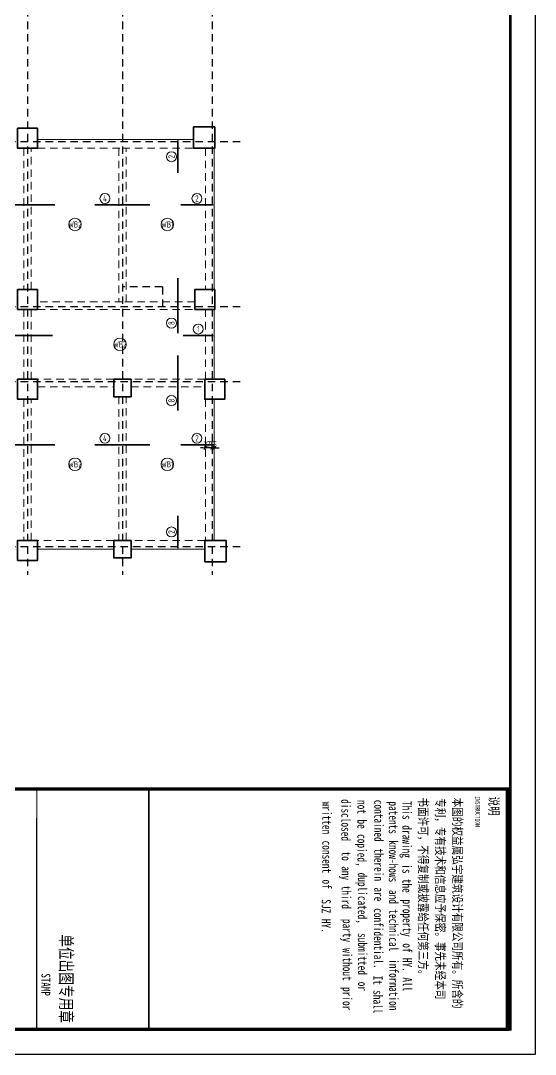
# Model space of a CAD drawing. Header units: millimetres. Extents: x 539196 to 807275, y 431843 to 1156631.
# Drawn here: x 786665 to 807275, y 515943 to 557314 of the extents above; entities that cross this region are included whole.
import ezdxf
from ezdxf.enums import TextEntityAlignment as Align

# ---------------------------------------------------------------- set-up
doc = ezdxf.new("R2010")
doc.units = ezdxf.units.MM
doc.header["$MEASUREMENT"] = 0
doc.linetypes.add('DOTE', pattern=[2.42, 2, -0.2, 0.02, -0.2])
doc.linetypes.add('虚线', pattern=[500, 300, -200])
for name, color, linetype in [('DOTE', 1, 'DOTE'), ('PUB_TITLE', 4, 'Continuous'), ('TK', 9, 'Continuous')]:
    doc.layers.add(name, color=color, linetype=linetype)
for name, color, linetype, lineweight in [('尺寸标注-梁', 3, 'Continuous', 18), ('楼板正筋文字', 7, 'Continuous', 18), ('楼板负筋编号', 3, 'Continuous', 18), ('楼板负筋钢筋', 1, 'Continuous', 35), ('砼柱', 2, 'Continuous', 35), ('砼梁', 4, 'Continuous', 18)]:
    doc.layers.add(name, color=color, linetype=linetype, lineweight=lineweight)
doc.styles.add('-宋体', font='', dxfattribs={"width": 0.8})
doc.styles.add('样式 1_yjk_yjk_yjk_yjk_yjk_yjk_yjk_yjk_yjk_yjk_yjk_yjk', font='yjkeng.shx', dxfattribs={"width": 0.7, "bigfont": 'yjkchn.shx'})
doc.styles.get('-宋体').set_extended_font_data('SimSun')
doc.dimstyles.new('盈建科结构_yjk_yjk_yjk_yjk_yjk_yjk_yjk_yjk_yjk_yjk_yjk_yjk', dxfattribs={"dimscale": 100, "dimtxt": 2.5, "dimasz": 1, "dimexe": 1.5, "dimexo": 0.625, "dimgap": 0.1, "dimtad": 1, "dimdec": 0, "dimrnd": 1, "dimzin": 0, "dimdsep": 46, "dimtxsty": '样式 1_yjk_yjk_yjk_yjk_yjk_yjk_yjk_yjk_yjk_yjk_yjk_yjk', "dimblk": '_yjkbk', "dimblk1": 'ARCHTICK', "dimblk2": 'ARCHTICK', "dimcen": 0.09, "dimadec": 0, "dimazin": 0, "dimtfac": 1, "dimtdec": 4, "dimtix": 1, "dimtmove": 2, "dimatfit": 3, "dimfxl": 0, "dimtolj": 1, "dimtzin": 0, "dimarcsym": 0})

# ---------------------------------------------------------------- blocks, each defined once
blk = doc.blocks.new('图签11')
for p, q in [((3661956, -366171), (3661956, -326171)), ((3668756, -336322), (3661956, -336322)), ((3661956, -336322), (3668756, -336322)), ((3668732, -339499), (3662780, -339499))]:
    blk.add_line(p, q)
at = {"const_width": 34}
for points in [[(3661956, -336322), (3668756, -336322)], [(3661956, -339499), (3668732, -339499)]]:
    blk.add_lwpolyline(points, dxfattribs=at)
at = {"layer": 'PUB_TITLE', "const_width": 100}
blk.add_lwpolyline([(3661956, -326171), (3668756, -326171), (3668756, -366170), (3661956, -366170)], close=True, dxfattribs=at)
at = {"style": '-宋体', "width": 0.75}
for s, height, p in [('INSTRUCTION', 129.15, (3662157, -327077)), ('单位出图专用章', 350, (3666068, -338838)), ('STAMP', 250, (3667171, -339368))]:
    blk.add_text(s, height=height, dxfattribs=at).set_placement(p)
at = {"layer": 'TK', "color": 9, "style": '-宋体', "width": 0.75}
blk.add_text('说明', height=265.8, dxfattribs=at).set_placement((3662166, -326686))
at = {"layer": 'TK', "style": '-宋体', "width": 0.75}
for s, height, p in [('本图的权益属弘宇建筑设计有限公司所有。所含的', 258.23, (3662201, -327716)), ('专利，专有技术和信息应予保密。事先未经本司', 258.23, (3662214, -328201)), ('书面许可，不得复制或披露给任何第三方。', 258.23, (3662193, -328683)), ('This', 258.2, (3662293, -329146)), ('drawing', 258.2, (3662982, -329146)), ('is', 258.2, (3664084, -329146)), ('the', 258.2, (3664497, -329146)), ('property', 258.2, (3665082, -329136)), ('of', 258.2, (3666321, -329136)), ('HY.', 258.2, (3666734, -329136)), ('All', 258.2, (3667285, -329136)), ('patents', 258.2, (3662305, -329530)), ('know-hows', 258.2, (3663407, -329530)), ('and', 258.2, (3664810, -329525)), ('technical', 258.2, (3665361, -329525)), ('information', 258.23, (3666770, -329521)), ('contained', 258.2, (3662259, -329943)), ('therein', 258.2, (3663637, -329943)), ('are', 258.2, (3664738, -329943)), ('confidential.', 258.23, (3665327, -329953)), ('It', 258.2, (3667234, -329968)), ('shall', 258.2, (3667647, -329968)), ('not', 258.2, (3662266, -330419)), ('be', 258.2, (3662817, -330419)), ('copied,', 258.2, (3663230, -330419)), ('duplicated,', 258.23, (3664322, -330407)), ('submitted', 258.2, (3666031, -330405)), ('or', 258.2, (3667408, -330405)), ('disclosed', 258.2, (3662241, -330876)), ('to', 258.2, (3663726, -330866)), ('any', 258.2, (3664139, -330866)), ('third', 258.2, (3664690, -330866)), ('party', 258.2, (3665632, -330834)), ('without', 258.2, (3666458, -330834)), ('prior', 258.2, (3667560, -330834)), ('written', 258.2, (3662312, -331414)), ('consent', 258.2, (3663414, -331414)), ('of', 258.2, (3664516, -331414)), ('SJZ', 258.2, (3665076, -331433)), ('HY.', 258.2, (3665627, -331433))]:
    blk.add_text(s, height=height, dxfattribs=at).set_placement(p)
blk = doc.blocks.new('_yjkbk')
blk.add_line((-1, 0), (1.5, 0))
blk.add_lwpolyline([(-0.7, -0.7, 0.5, 0.5, 0), (0.7, 0.7, 0.5, 0.5, 0)], format="xyseb")
blk = doc.blocks.new('*D578')
at = {"layer": 'Defpoints', "color": 0}
for p in [(794340, 540220), (794340, 540219), (794415, 540219)]:
    blk.add_point(p, dxfattribs=at)
at = {"layer": '尺寸标注-梁', "color": 0, "lineweight": -2}
for p, q in [((794340, 540219), (794340, 540370)), ((794415, 540219), (794415, 540370)), ((794240, 540220), (794140, 540220)), ((794415, 540220), (794340, 540220)), ((794515, 540220), (794615, 540220))]:
    blk.add_line(p, q, dxfattribs=at)
at = {"layer": '尺寸标注-梁', "color": 0, "lineweight": -2, "xscale": 100, "yscale": 100, "zscale": 100}
blk.add_blockref('_yjkbk', (794340, 540220), dxfattribs=at)
at = {"layer": '尺寸标注-梁', "color": 0, "lineweight": -2, "xscale": 100, "yscale": 100, "zscale": 100, "rotation": 180}
blk.add_blockref('_yjkbk', (794415, 540220), dxfattribs=at)
at = {"layer": '尺寸标注-梁', "color": 0, "insert": (794378, 540355), "char_height": 250, "attachment_point": 5, "style": '样式 1_yjk_yjk_yjk_yjk_yjk_yjk_yjk_yjk_yjk_yjk_yjk_yjk'}
blk.add_mtext('\\A1;75', dxfattribs=at)
blk = doc.blocks.new('_ARCHTICK')
at = {"color": 0, "linetype": 'ByBlock', "const_width": 0.15}
blk.add_lwpolyline([(-0.5, -0.5), (0.5, 0.5)], dxfattribs=at)
blk = doc.blocks.new('*D579')
at = {"layer": 'Defpoints', "color": 0}
for p in [(794065, 540220), (794065, 540219), (794340, 540219)]:
    blk.add_point(p, dxfattribs=at)
at = {"layer": '尺寸标注-梁', "color": 0, "lineweight": -2}
for p, q in [((794065, 540219), (794065, 540370)), ((794340, 540219), (794340, 540370)), ((793965, 540220), (793865, 540220)), ((794340, 540220), (794065, 540220)), ((794440, 540220), (794540, 540220))]:
    blk.add_line(p, q, dxfattribs=at)
at = {"layer": '尺寸标注-梁', "color": 0, "lineweight": -2, "xscale": 100, "yscale": 100, "zscale": 100}
blk.add_blockref('_yjkbk', (794065, 540220), dxfattribs=at)
at = {"layer": '尺寸标注-梁', "color": 0, "lineweight": -2, "xscale": 100, "yscale": 100, "zscale": 100, "rotation": 180}
blk.add_blockref('_yjkbk', (794340, 540220), dxfattribs=at)
at = {"layer": '尺寸标注-梁', "color": 0, "insert": (794203, 540355), "char_height": 250, "attachment_point": 5, "style": '样式 1_yjk_yjk_yjk_yjk_yjk_yjk_yjk_yjk_yjk_yjk_yjk_yjk'}
blk.add_mtext('\\A1;275', dxfattribs=at)
blk = doc.blocks.new('jzzw')
at = {"layer": 'DOTE', "color": 1, "linetype": '虚线'}
for p, q in [((943986, 890469), (943986, 834829)), ((947786, 890469), (947786, 834829)), ((951386, 890469), (951386, 834829)), ((952506, 852149), (912186, 852149)), ((949386, 846349), (947786, 846349)), ((949386, 846349), (949386, 845549)), ((952506, 845549), (911886, 845549)), ((952506, 845549), (911886, 845549)), ((952506, 842549), (911886, 842549)), ((952506, 842549), (911886, 842549)), ((952506, 835949), (912186, 835949)), ((952506, 835949), (912186, 835949)), ((952506, 835949), (912186, 835949)), ((952506, 835949), (912186, 835949))]:
    blk.add_line(p, q, dxfattribs=at)

msp = doc.modelspace()

# ---------------------------------------------------------------- linework, layer by layer
at = {"layer": 'PUB_TITLE'}
msp.add_lwpolyline([(747875.2, 515943), (807275.2, 515943), (807275.2, 600043), (747875.2, 600043)], close=True, dxfattribs=at)
at = {"layer": 'PUB_TITLE', "const_width": 100}
msp.add_lwpolyline([(748875.2, 516943), (806275.2, 516943), (806275.2, 597543), (748875.2, 597543)], close=True, dxfattribs=at)
at = {"layer": '楼板正筋文字'}
for centre in [(788840.2, 549159.2), (792540.2, 549159.2), (790640.2, 544359.2), (788840.2, 539559.2), (792540.2, 539559.2)]:
    msp.add_circle(centre, 250, dxfattribs=at)
at = {"layer": '楼板负筋编号'}
for centre in [(792705, 551869.2), (790040.2, 550198), (793725.2, 550198), (792705, 545209.2), (793775.2, 544973.2), (792705, 542109.2), (790040.2, 540598), (793725.2, 540598), (792705, 536849.2)]:
    msp.add_circle(centre, 200, dxfattribs=at)
at = {"layer": '楼板负筋钢筋'}
for points in [[(792965, 551219.2), (792965, 552519.2)], [(785840.2, 549938), (788040.2, 549938)], [(789640.2, 549938), (791840.2, 549938)], [(793075.2, 549938), (794375.2, 549938)], [(792965, 544809.2), (792965, 547009.2)], [(785940.2, 544713.2), (787940.2, 544713.2)], [(793175.2, 544713.2), (794375.2, 544713.2)], [(792965, 541709.2), (792965, 543909.2)], [(785840.2, 540338), (788040.2, 540338)], [(789640.2, 540338), (791840.2, 540338)], [(793075.2, 540338), (794375.2, 540338)], [(792965, 536199.2), (792965, 537499.2)]]:
    msp.add_lwpolyline(points, dxfattribs=at)
at = {"layer": '砼柱'}
for points in [[(787340.2, 553009.2), (786540.2, 553009.2), (786540.2, 552209.2), (787340.2, 552209.2)], [(794440.2, 553059.2), (793590.2, 553059.2), (793590.2, 552209.2), (794440.2, 552209.2)], [(787340.2, 546559.2), (786540.2, 546559.2), (786540.2, 545759.2), (787340.2, 545759.2)], [(794440.2, 546559.2), (793640.2, 546559.2), (793640.2, 545759.2), (794440.2, 545759.2)], [(787340.2, 542959.2), (786540.2, 542959.2), (786540.2, 542159.2), (787340.2, 542159.2)], [(791090.2, 542959.2), (790390.2, 542959.2), (790390.2, 542259.2), (791090.2, 542259.2)], [(794840.2, 542959.2), (794040.2, 542959.2), (794040.2, 542159.2), (794840.2, 542159.2)], [(787340.2, 536509.2), (786540.2, 536509.2), (786540.2, 535709.2), (787340.2, 535709.2)], [(791090.2, 536509.2), (790390.2, 536509.2), (790390.2, 535809.2), (791090.2, 535809.2)], [(794890.2, 536509.2), (794040.2, 536509.2), (794040.2, 535659.2), (794890.2, 535659.2)]]:
    msp.add_lwpolyline(points, close=True, dxfattribs=at)
at = {"layer": '砼梁'}
for p, q in [((790740.2, 552559.2), (787340.2, 552559.2)), ((793590.2, 552559.2), (790740.2, 552559.2)), ((794415.2, 546559.2), (794415.2, 552209.2)), ((794415.2, 542959.2), (794415.2, 545759.2)), ((794415.2, 536509.2), (794415.2, 542159.2)), ((787340.2, 536159.2), (790390.2, 536159.2)), ((791090.2, 536159.2), (794040.2, 536159.2))]:
    msp.add_line(p, q, dxfattribs=at)
at = {"layer": '砼梁', "linetype": '虚线'}
for p, q in [((786790.2, 552209.2), (786790.2, 546559.2)), ((787090.2, 546559.2), (787090.2, 552209.2)), ((787340.2, 552209.2), (790740.2, 552209.2)), ((790590.2, 552209.2), (790590.2, 546059.2)), ((790740.2, 552209.2), (793590.2, 552209.2)), ((790890.2, 546059.2), (790890.2, 552209.2)), ((794065.2, 552209.2), (794065.2, 546559.2)), ((786790.2, 545759.2), (786790.2, 542959.2)), ((787090.2, 542959.2), (787090.2, 545759.2)), ((790740.2, 546059.2), (787340.2, 546059.2)), ((787340.2, 545759.2), (790740.2, 545759.2)), ((793640.2, 546059.2), (790740.2, 546059.2)), ((790740.2, 545759.2), (793640.2, 545759.2)), ((794065.2, 545759.2), (794065.2, 542959.2)), ((790390.2, 542959.2), (787340.2, 542959.2)), ((794040.2, 542959.2), (791090.2, 542959.2)), ((787340.2, 542659.2), (790390.2, 542659.2)), ((791090.2, 542659.2), (794040.2, 542659.2)), ((786790.2, 542159.2), (786790.2, 536509.2)), ((787090.2, 536509.2), (787090.2, 542159.2)), ((790590.2, 542259.2), (790590.2, 536509.2)), ((790890.2, 536509.2), (790890.2, 542259.2)), ((794065.2, 542159.2), (794065.2, 536509.2)), ((790390.2, 536509.2), (787340.2, 536509.2)), ((794040.2, 536509.2), (791090.2, 536509.2))]:
    msp.add_line(p, q, dxfattribs=at)

# ---------------------------------------------------------------- block references
msp.add_blockref('jzzw', (-157045.6, -299689.7))
at = {"xscale": 1.41428571427241, "yscale": 1.41428571427241, "zscale": 1.414285714285714, "rotation": 270}
msp.add_blockref('图签11', (1267459.1, 5705612.1), dxfattribs=at)

# ---------------------------------------------------------------- texts
at = {"layer": '楼板正筋文字', "linetype": 'Continuous', "char_height": 250, "attachment_point": 5, "line_spacing_factor": 0.7, "style": '样式 1_yjk_yjk_yjk_yjk_yjk_yjk_yjk_yjk_yjk_yjk_yjk_yjk'}
for s, insert in [('WB2', (788840.2, 549159.2)), ('WB1', (792540.2, 549159.2)), ('WB2', (790640.2, 544359.2)), ('WB2', (788840.2, 539559.2)), ('WB1', (792540.2, 539559.2))]:
    msp.add_mtext(s, dxfattribs=dict(at, insert=insert))
at = {"layer": '楼板负筋编号', "linetype": 'Continuous', "style": '样式 1_yjk_yjk_yjk_yjk_yjk_yjk_yjk_yjk_yjk_yjk_yjk_yjk', "width": 0.7}
for s, p in [('2', (792705, 551869.2)), ('8', (792705, 545209.2)), ('8', (792705, 542109.2)), ('2', (792705, 536849.2))]:
    msp.add_text(s, height=250, rotation=449.99999, dxfattribs=at).set_placement(p, align=Align.MIDDLE_CENTER)
for s, p in [('4', (790040.2, 550198)), ('2', (793725.2, 550198)), ('1', (793775.2, 544973.2)), ('4', (790040.2, 540598)), ('2', (793725.2, 540598))]:
    msp.add_text(s, height=250, dxfattribs=at).set_placement(p, align=Align.MIDDLE_CENTER)

# ---------------------------------------------------------------- dimensions: what is measured, and where the dimension line sits
at = {"layer": '尺寸标注-梁'}
for p1, p2, picture, middle in [((794340.2, 540219.2), (794065.2, 540219.2), '*D579', (794202.7, 540355.2)), ((794415.2, 540219.2), (794340.2, 540219.2), '*D578', (794377.7, 540355.2))]:
    dim = msp.add_aligned_dim(p1=p1, p2=p2, distance=-1, dimstyle='盈建科结构_yjk_yjk_yjk_yjk_yjk_yjk_yjk_yjk_yjk_yjk_yjk_yjk', override={"dimscale": 100, "dimtxt": 2.5, "dimasz": 1, "dimexe": 1.5, "dimexo": 0, "dimgap": 0.1, "dimtad": 1, "dimlfac": 1, "dimrnd": 5, "dimdle": 0, "dimfxlon": 0}, dxfattribs=at)
    dim.commit()
    dim.dimension.update_dxf_attribs({"geometry": picture, "text_midpoint": middle})

doc.saveas('drawing.dxf')
